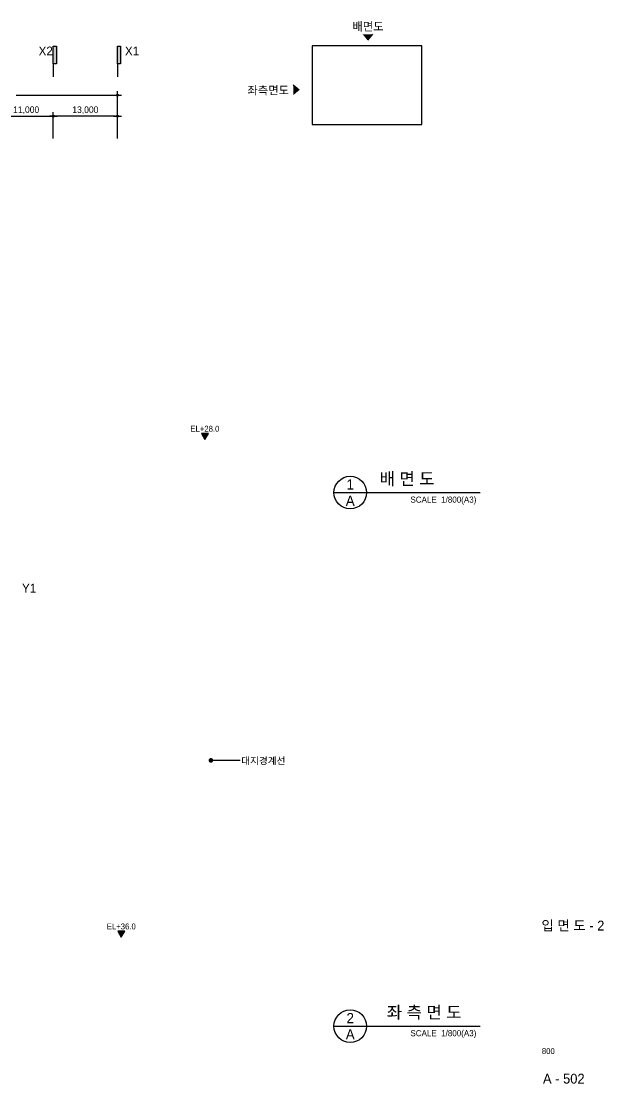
# Model space of a CAD drawing. Header units: millimetres. Extents: x -3116312 to -2472758, y -5198005 to -4982383.
# Drawn here: x -2590846 to -2472758, y -5198005 to -4982383 of the extents above; entities that cross this region are included whole.
import ezdxf
from ezdxf.enums import TextEntityAlignment as Align

# ---------------------------------------------------------------- set-up
doc = ezdxf.new("R2010")
doc.units = ezdxf.units.MM
for name, color, linetype in [('$ZCDB_AUDIT_GENERATED_600D14', 7, 'Continuous'), ('$ZCDB_AUDIT_GENERATED_600D15', 7, 'Continuous'), ('$ZCDB_AUDIT_GENERATED_600D17', 3, 'Continuous'), ('$ZCDB_AUDIT_GENERATED_600D18', 7, 'Continuous'), ('4A.TEC FORM-TEXT', 3, 'Continuous'), ('4A.TEC TEXT 2', 3, 'Continuous'), ('4A.TEC 심볼', 7, 'Continuous'), ('SYM1', 7, 'Continuous'), ('TEXT', 3, 'Continuous'), ('㈜SE&C TEXT 1', 3, 'Continuous'), ('㈜SE&C 벽체 3', 4, 'Continuous'), ('㈜SE&C 심볼', 7, 'Continuous')]:
    doc.layers.add(name, color=color, linetype=linetype)
doc.layers.add('DEFPOINT', color=135, linetype='Continuous', plot=False)
doc.styles.add('돋움', font='')
doc.styles.get('돋움').set_extended_font_data('돋움')
doc.dimstyles.new('DIM_600(외부치수)', dxfattribs={"dimscale": 400, "dimtxt": 3.3, "dimasz": 1, "dimexe": 2, "dimexo": 2, "dimgap": 1, "dimtad": 1, "dimdec": 0, "dimdsep": 46, "dimlunit": 6, "dimtxsty": '돋움', "dimblk1": 'DIMDOT', "dimblk2": 'DIMDOT', "dimsah": 1, "dimcen": 2.5, "dimdle": 1.5, "dimclrd": 8, "dimclre": 8, "dimclrt": 3, "dimadec": 0, "dimazin": 0, "dimtfac": 1, "dimtdec": 0, "dimtix": 1, "dimtmove": 2, "dimatfit": 3, "dimldrblk": 'DIMDOT', "dimfxl": 1, "dimtvp": 1, "dimtolj": 1, "dimtzin": 0, "dimarcsym": 0})

# ---------------------------------------------------------------- blocks, each defined once
blk = doc.blocks.new('DIMDOT')
at = {"color": 0}
blk.add_line((-2, 0), (2, 0), dxfattribs=at)
for radius in [0.5, 0.25]:
    blk.add_circle((0, 0), radius, dxfattribs=at)
blk = doc.blocks.new('*D52')
at = {"layer": '$ZCDB_AUDIT_GENERATED_600D18', "color": 8, "lineweight": -2}
for p, q in [((-2595350, -5006172), (-2595350, -5000838)), ((-2594950, -5001638), (-2584750, -5001638)), ((-2584350, -5006172), (-2584350, -5000838))]:
    blk.add_line(p, q, dxfattribs=at)
at = {"layer": 'Defpoints', "color": 0}
for p in [(-2584350, -5001638), (-2595350, -5006972), (-2584350, -5006972)]:
    blk.add_point(p, dxfattribs=at)
at = {"layer": '$ZCDB_AUDIT_GENERATED_600D18', "color": 8, "lineweight": -2, "xscale": 400, "yscale": 400, "zscale": 400, "rotation": 180}
blk.add_blockref('DIMDOT', (-2595350, -5001638), dxfattribs=at)
at = {"layer": '$ZCDB_AUDIT_GENERATED_600D18', "color": 8, "lineweight": -2, "xscale": 400, "yscale": 400, "zscale": 400}
blk.add_blockref('DIMDOT', (-2584350, -5001638), dxfattribs=at)
at = {"layer": '$ZCDB_AUDIT_GENERATED_600D18', "color": 3, "insert": (-2589850, -5000450), "char_height": 1320, "attachment_point": 5, "style": '돋움'}
blk.add_mtext('\\A1;11,000', dxfattribs=at)
blk = doc.blocks.new('*D53')
at = {"layer": '$ZCDB_AUDIT_GENERATED_600D18', "color": 8, "lineweight": -2}
for p, q in [((-2683350, -5006172), (-2683350, -4996572)), ((-2682950, -4997372), (-2571750, -4997372)), ((-2571350, -5006172), (-2571350, -4996572))]:
    blk.add_line(p, q, dxfattribs=at)
at = {"layer": 'Defpoints', "color": 0}
for p in [(-2571350, -4997372), (-2683350, -5006972), (-2571350, -5006972)]:
    blk.add_point(p, dxfattribs=at)
at = {"layer": '$ZCDB_AUDIT_GENERATED_600D18', "color": 8, "lineweight": -2, "xscale": 400, "yscale": 400, "zscale": 400, "rotation": 180}
blk.add_blockref('DIMDOT', (-2683350, -4997372), dxfattribs=at)
at = {"layer": '$ZCDB_AUDIT_GENERATED_600D18', "color": 8, "lineweight": -2, "xscale": 400, "yscale": 400, "zscale": 400}
blk.add_blockref('DIMDOT', (-2571350, -4997372), dxfattribs=at)
at = {"layer": '$ZCDB_AUDIT_GENERATED_600D18', "color": 3, "insert": (-2635850, -4996184), "char_height": 1320, "attachment_point": 5, "style": '돋움'}
blk.add_mtext('\\A1;112,000', dxfattribs=at)
blk = doc.blocks.new('*D54')
at = {"layer": '$ZCDB_AUDIT_GENERATED_600D18', "color": 8, "lineweight": -2}
for p, q in [((-2584350, -5006172), (-2584350, -5000838)), ((-2571750, -5001638), (-2583950, -5001638)), ((-2571350, -5006172), (-2571350, -5000838))]:
    blk.add_line(p, q, dxfattribs=at)
at = {"layer": 'Defpoints', "color": 0}
for p in [(-2584350, -5001638), (-2584350, -5006972), (-2571350, -5006972)]:
    blk.add_point(p, dxfattribs=at)
at = {"layer": '$ZCDB_AUDIT_GENERATED_600D18', "color": 8, "lineweight": -2, "xscale": 400, "yscale": 400, "zscale": 400, "rotation": 180}
blk.add_blockref('DIMDOT', (-2584350, -5001638), dxfattribs=at)
at = {"layer": '$ZCDB_AUDIT_GENERATED_600D18', "color": 8, "lineweight": -2, "xscale": 400, "yscale": 400, "zscale": 400}
blk.add_blockref('DIMDOT', (-2571350, -5001638), dxfattribs=at)
at = {"layer": '$ZCDB_AUDIT_GENERATED_600D18', "color": 3, "insert": (-2577850, -5000450), "char_height": 1320, "attachment_point": 5, "style": '돋움'}
blk.add_mtext('\\A1;13,000', dxfattribs=at)

msp = doc.modelspace()

# ---------------------------------------------------------------- hatches: boundary and pattern name
at = {"layer": '$ZCDB_AUDIT_GENERATED_600D15'}
h = msp.add_hatch(color=166, dxfattribs=at)
h.dxf.hatch_style = 1
h.paths.add_polyline_path([(-2584349.95, -4987455.82), (-2584349.95, -4991033.42), (-2583731.74, -4991033.42), (-2583731.74, -4987455.82)])
h = msp.add_hatch(color=166, dxfattribs=at)
h.dxf.hatch_style = 1
h.paths.add_polyline_path([(-2571349.95, -4987455.82), (-2571349.95, -4991033.42), (-2570731.74, -4991033.42), (-2570731.74, -4987455.82)])
at = {"layer": 'SYM1'}
h = msp.add_hatch(color=256, dxfattribs=at)
h.dxf.hatch_style = 1
h.paths.add_polyline_path([(-2519588.51, -4985037.07), (-2520615.26, -4986246.22), (-2521642.02, -4985037.07)])
h = msp.add_hatch(color=256, dxfattribs=at)
h.dxf.hatch_style = 1
h.paths.add_polyline_path([(-2535706.28, -4995333.33), (-2534497.13, -4996360.08), (-2535706.28, -4997386.84)])
at = {"layer": '㈜SE&C 심볼'}
for points in [[(-2553620.77, -5067254.36), (-2552903.7, -5066012.36), (-2554337.84, -5066012.36)], [(-2570571.61, -5168254.36), (-2569854.54, -5167012.36), (-2571288.68, -5167012.36)]]:
    msp.add_hatch(color=256, dxfattribs=at).paths.add_polyline_path(points)

# ---------------------------------------------------------------- linework, layer by layer
at = {"layer": '$ZCDB_AUDIT_GENERATED_600D15', "color": 166}
for p, q in [((-2584349.95, -4991033.42, 11249.76), (-2584349.95, -4993638.32, 11249.76)), ((-2571349.95, -4991033.42, -196875.24), (-2571349.95, -4993638.32, -196875.24))]:
    msp.add_line(p, q, dxfattribs=at)
for points, elevation in [([(-2584349.95, -4987455.82), (-2583731.74, -4987455.82), (-2583731.74, -4991033.42), (-2584349.95, -4991033.42)], 11249.76), ([(-2571349.95, -4987455.82), (-2570731.74, -4987455.82), (-2570731.74, -4991033.42), (-2571349.95, -4991033.42)], -196875.24)]:
    msp.add_lwpolyline(points, close=True, dxfattribs=dict(at, elevation=elevation))
at = {"layer": '$ZCDB_AUDIT_GENERATED_600D15', "color": 1, "const_width": 474.41, "elevation": 11249.76}
msp.add_lwpolyline([(-2552391.75, -5132139.73, -1), (-2552391.75, -5132614.15, -1)], format="xyb", close=True, dxfattribs=at)
at = {"layer": '$ZCDB_AUDIT_GENERATED_600D15', "color": 1, "elevation": 11249.76}
msp.add_lwpolyline([(-2546486.91, -5132376.94), (-2552391.75, -5132376.94)], dxfattribs=at)
at = {"layer": '4A.TEC 심볼'}
for p, q in [((-2527462.23, -5078042.34, 11249.76), (-2497801.09, -5078042.34, 11249.76)), ((-2527462.23, -5186322.48, 11249.76), (-2497801.09, -5186322.48, 11249.76))]:
    msp.add_line(p, q, dxfattribs=at)
for centre in [(-2524150.23, -5078042.34, 11249.76), (-2524150.23, -5186322.48, 11249.76)]:
    msp.add_circle(centre, 3312, dxfattribs=at)
at = {"layer": 'DEFPOINT', "elevation": 11249.76}
msp.add_lwpolyline([(-2509629.85, -4987356.75), (-2531863.85, -4987356.75), (-2531863.85, -5003311), (-2509629.85, -5003311)], close=True, dxfattribs=at)
at = {"layer": 'SYM1'}
for p, q in [((-2520615.26, -4986246.22, 11249.76), (-2519588.51, -4985037.07, 11249.76)), ((-2534497.13, -4996360.08, 22499.53), (-2535706.28, -4995333.33, 22499.53))]:
    msp.add_line(p, q, dxfattribs=at)
at = {"layer": '㈜SE&C 벽체 3', "color": 252, "elevation": 11249.76}
for points in [[(-2553620.77, -5067254.36), (-2552903.7, -5066012.36), (-2554337.84, -5066012.36), (-2553620.77, -5067254.36)], [(-2570571.61, -5168254.36), (-2569854.54, -5167012.36), (-2571288.68, -5167012.36), (-2570571.61, -5168254.36)]]:
    msp.add_lwpolyline(points, close=True, dxfattribs=at)

# ---------------------------------------------------------------- texts
at = {"layer": '$ZCDB_AUDIT_GENERATED_600D14', "style": '돋움'}
msp.add_text('대지경계선', height=1388.889, dxfattribs=at).set_placement((-2546242.69, -5132467.17, 11249.76), align=Align.MIDDLE_LEFT)
at = {"layer": '$ZCDB_AUDIT_GENERATED_600D17', "style": '돋움'}
for s, p in [('X2', (-2585888.36, -4989324.12, 11249.76)), ('X1', (-2568388.36, -4989324.12, -196875.24)), ('Y1', (-2589251.48, -5098324.12, 11249.76))]:
    msp.add_text(s, height=1800, dxfattribs=at).set_placement(p, align=Align.CENTER)
at = {"layer": '4A.TEC FORM-TEXT', "style": '돋움'}
msp.add_text('A - 502', height=2000, dxfattribs=at).set_placement((-2480854.77, -5197976.36, 11249.76), align=Align.CENTER)
at = {"layer": '4A.TEC TEXT 2', "color": 3, "style": '돋움'}
for s, p in [('1', (-2524150.23, -5076386.34, 11249.76)), ('A', (-2524150.23, -5079698.34, 11249.76)), ('2', (-2524150.23, -5184666.48, 11249.76)), ('A', (-2524150.23, -5187978.48, 11249.76))]:
    msp.add_text(s, height=2070, dxfattribs=at).set_placement(p, align=Align.MIDDLE)
for s, p in [('배 면 도', (-2518207.1, -5077214.34, 11249.76)), ('좌 측 면 도', (-2516744.71, -5185494.48, 11249.76))]:
    msp.add_text(s, height=2484, dxfattribs=at).set_placement(p, align=Align.BOTTOM_LEFT)
for p in [(-2498578.71, -5080455.46, 11249.76), (-2498578.71, -5188735.59, 11249.76)]:
    msp.add_text('SCALE  1/800(A3)', height=1242, dxfattribs=at).set_placement(p, align=Align.BOTTOM_RIGHT)
at = {"layer": '4A.TEC TEXT 2', "style": '돋움'}
for s, height, p in [('입 면 도 - 2', 2000, (-2479007.67, -5166907.86, 11249.76)), ('800', 1200, (-2483990.65, -5191976.46, 11249.76))]:
    msp.add_text(s, height=height, dxfattribs=at).set_placement(p, align=Align.CENTER)
at = {"layer": 'TEXT', "style": '돋움'}
for s, p in [('배면도', (-2520549.05, -4983419.5, 11249.76)), ('좌측면도', (-2540780.03, -4996360.08, 22499.53))]:
    msp.add_text(s, height=1680, dxfattribs=at).set_placement(p, align=Align.MIDDLE)
at = {"layer": '㈜SE&C TEXT 1', "style": '돋움'}
for s, p in [('EL+28.0', (-2553620.77, -5065683.59, 11249.76)), ('EL+36.0', (-2570571.61, -5166683.58, 11249.76))]:
    msp.add_text(s, height=1199.489, dxfattribs=at).set_placement(p, align=Align.CENTER)

# ---------------------------------------------------------------- dimensions: what is measured, and where the dimension line sits
at = {"layer": '$ZCDB_AUDIT_GENERATED_600D18'}
dim = msp.add_linear_dim(base=(-2571349.95, -4997371.65, 427499.76), p1=(-2683349.95, -5006971.65, 219374.76), p2=(-2571349.95, -5006971.65, 11249.76), angle=180, dimstyle='DIM_600(외부치수)', override={"dimdec": 1, "dimtxsty": '돋움', "dimblk1": 'DIMDOT', "dimblk2": 'DIMDOT'}, dxfattribs=at)
dim.commit()
dim.dimension.update_dxf_attribs({"geometry": '*D53', "text_midpoint": (-2635849.95, -4996183.59, 427499.76), "dimtype": 160})
dim = msp.add_linear_dim(base=(-2584349.95, -5001638.32, 11249.76), p1=(-2595349.95, -5006971.65, 11249.76), p2=(-2584349.95, -5006971.65, 11249.76), angle=180, dimstyle='DIM_600(외부치수)', override={"dimdec": 1, "dimtxsty": '돋움', "dimblk1": 'DIMDOT', "dimblk2": 'DIMDOT'}, dxfattribs=at)
dim.commit()
dim.dimension.update_dxf_attribs({"geometry": '*D52', "text_midpoint": (-2589849.95, -5000450.26, 11249.76)})
dim = msp.add_linear_dim(base=(-2584349.95, -5001638.32, 219374.76), p1=(-2571349.95, -5006971.65, 265624.76), p2=(-2584349.95, -5006971.65, 11249.76), dimstyle='DIM_600(외부치수)', override={"dimdec": 1, "dimtxsty": '돋움', "dimblk1": 'DIMDOT', "dimblk2": 'DIMDOT'}, dxfattribs=at)
dim.commit()
dim.dimension.update_dxf_attribs({"geometry": '*D54', "text_midpoint": (-2577849.95, -5000450.26, 219374.76)})

doc.saveas('drawing.dxf')
